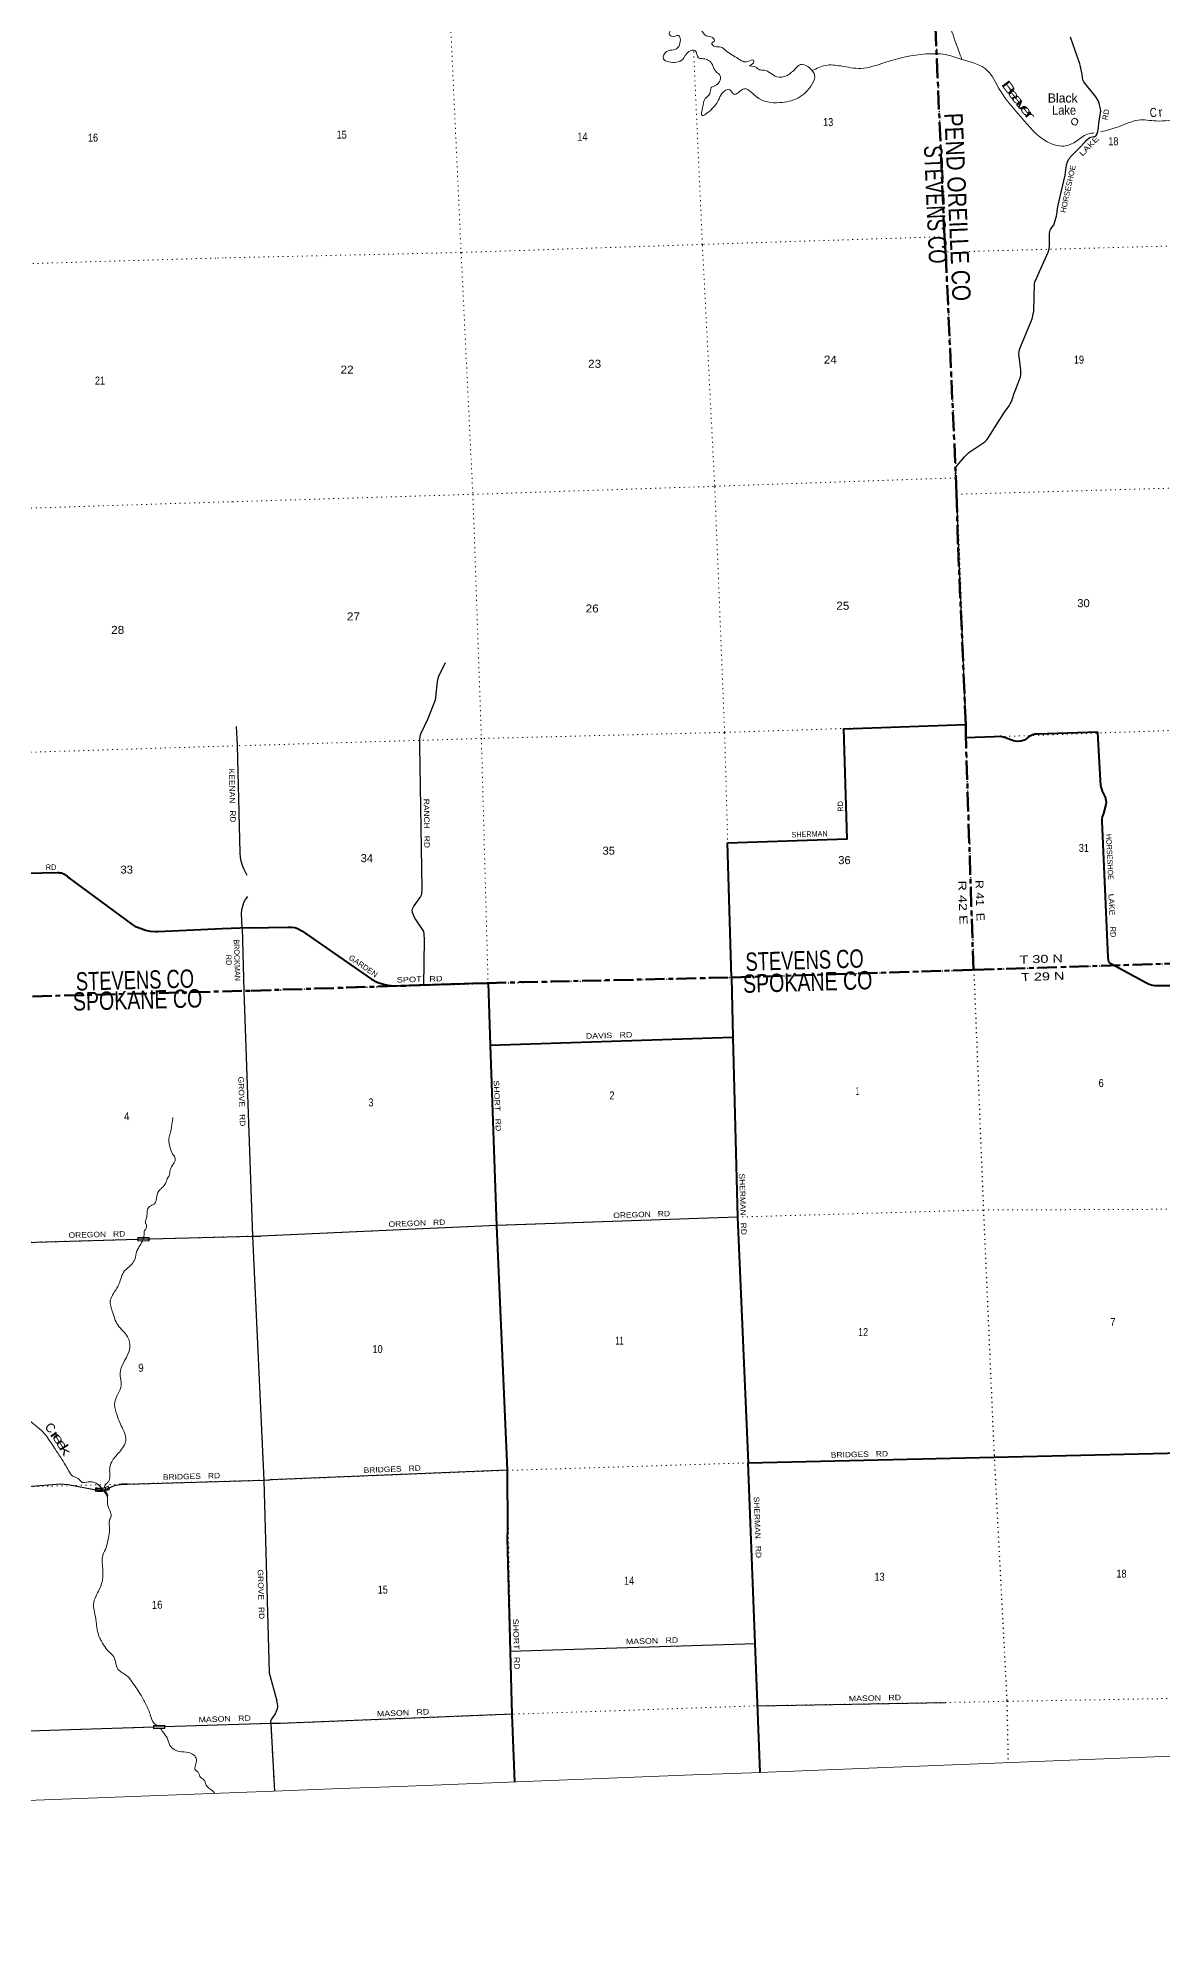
# Model space of a CAD drawing. Header units: feet. Extents: x 733631 to 986127, y 195788 to 388968.
# Drawn here: x 857588 to 882195, y 196827 to 238528 of the extents above; entities that cross this region are included whole.
import ezdxf
from ezdxf.enums import TextEntityAlignment as Align

# ---------------------------------------------------------------- set-up
doc = ezdxf.new("R2010")
doc.units = ezdxf.units.FT
doc.header["$LTSCALE"] = 70
doc.header["$PDMODE"] = 32
doc.header["$PDSIZE"] = 35
doc.linetypes.add('DOTTED', pattern=[1.5, 0.3, -1.2])
doc.linetypes.add('LONG_DASH_SHORT_DASH', pattern=[9.9, 6, -1.2, 1.5, -1.2])
for name, color, linetype, lineweight in [('11', 7, 'LONG_DASH_SHORT_DASH', 60), ('26', 7, 'Continuous', 40), ('29', 7, 'Continuous', 25), ('31', 7, 'Continuous', 13), ('39', 7, 'Continuous', 13), ('4', 7, 'Continuous', 13), ('6', 7, 'DOTTED', 25), ('7', 7, 'DOTTED', 13)]:
    doc.layers.add(name, color=color, linetype=linetype, lineweight=lineweight)
for name, color, linetype in [('12', 7, 'Continuous'), ('27', 7, 'Continuous'), ('30', 7, 'Continuous'), ('41', 7, 'Continuous')]:
    doc.layers.add(name, color=color, linetype=linetype)

msp = doc.modelspace()

# ---------------------------------------------------------------- linework, layer by layer
at = {"layer": '11'}
for points in [[(878049.03, 218150.76), (877881.4, 223321.24), (877884.22, 223513.43), (877710.86, 227458.99), (877683.03, 228550.59), (877442.1, 233851.98), (877414.56, 234196.3), (877204.29, 239138.33), (877154.23, 239513.96), (876945.2, 244452.25), (876897.64, 244867.95), (876779.58, 246705.73)], [(862252.36, 217694.99), (867410.55, 217861.85), (872760.72, 217985.22), (878072.27, 218152.06), (893041.92, 218629.32)], [(853872.63, 217460.19), (856771.86, 217553.25), (862252.36, 217694.99)]]:
    msp.add_lwpolyline(points, dxfattribs=at)
at = {"layer": '26'}
for p, q in [((872758.02, 217983.57), (872671.75, 220924.9)), ((872758.02, 217983.57), (872789.75, 216676.15)), ((867478.95, 216504.39), (872789.75, 216676.15)), ((873386.32, 200601.96), (873125.59, 207368))]:
    msp.add_line(p, q, dxfattribs=at)
for points in [[(872671.75, 220924.9), (875289.29, 221018.98), (875212.35, 223424.54), (877884.22, 223513.43)], [(880769.12, 223345.69), (879446.84, 223307.81), (879393.45, 223305.67), (879339.69, 223294.08), (879243.33, 223231.72), (879164.94, 223177.46), (879137.17, 223164.64), (879090.19, 223149.68), (879019.71, 223143.27), (878968.46, 223149.68), (878930.02, 223160.36), (878749.74, 223222.61), (878675.18, 223248.2), (878647.42, 223256.75), (878632.99, 223256.76), (878505.33, 223249.24), (877882.98, 223224.39), (877882.52, 223515.16)], [(882348.28, 217800.62), (882070.16, 217797.88), (882010.92, 217801.15), (881944.33, 217819.26), (881893.46, 217833.21), (881833.97, 217857.4), (881067.53, 218271.82), (881053.91, 218281.18), (881042.7, 218289.19), (881036.3, 218294.53), (881029.35, 218302.01), (881021.88, 218313.23), (881016.54, 218322.85), (881012.27, 218333), (881006.93, 218359.71), (881001.51, 218421.22), (880867.13, 221401.16), (880868.11, 221456.14), (880876.65, 221498.88), (880900.94, 221568.21), (880957.72, 221766.46), (880959.94, 221815.15), (880957.81, 221855.75), (880937.42, 221925.34), (880875.78, 222058.35), (880848.89, 222131.42), (880836.6, 222184.16), (880828.4, 222290.96), (880772.98, 223349.88)], [(862199.41, 219069.1), (861610.8, 219045.28), (860209.22, 218979.48), (860150.64, 218980.53), (860044.73, 218991.05), (859940.51, 219012.58), (859839.1, 219044.89), (859741.62, 219087.62), (859649.15, 219140.3), (858263.67, 220161.14), (858238.76, 220179.49), (858213.67, 220203.25), (858201.63, 220213.43), (858177.66, 220229.74), (858152.11, 220243.46), (858125.27, 220254.42), (858097.44, 220262.53), (858068.9, 220267.68), (858064.99, 220267.97), (858040.1, 220269.81), (858014.99, 220269.28), (856666.62, 220240.76)], [(862199.41, 219069.1), (863055.6, 219087.18), (863138.89, 219085.04), (863202.96, 219074.36), (863245.67, 219061.54), (863288.38, 219042.31), (863355.98, 219003.59), (864883.05, 217947.38), (864974.4, 217898.03), (865018.71, 217877.2), (865068.36, 217859.57), (865143.1, 217838.2), (865210.91, 217822.71), (865239.74, 217817.37), (865277.11, 217810.96), (865310.21, 217806.69), (865431.4, 217799.73), (867431.73, 217863.54), (867478.95, 216504.39)], [(867478.95, 216504.39), (867616.18, 212553.97), (867851.37, 207205.26), (867850.83, 207179.06), (867853.58, 205934.39), (867845.98, 205715.82), (867949.7, 201867.64), (868013.21, 200388.55)], [(872789.75, 216676.15), (872885.17, 212744.68), (873125.59, 207368)], [(873125.59, 207368), (883879.36, 207613.46), (883913.16, 207613.46), (889358.8, 207819.42), (890340.34, 207870.81), (890395.31, 207868.77), (890450.84, 207860.23), (890504.23, 207838.86), (890561.89, 207811.08), (890602.47, 207785.43), (890659.8, 207743.79), (890724.49, 207687.7), (890810.49, 207602.12), (891461.83, 206720), (891496.21, 206679.59), (891553.87, 206626.17), (891632.88, 206573.05), (892185.21, 206265.12), (892281.71, 206220.37), (893557.85, 205702.56)]]:
    msp.add_lwpolyline(points, dxfattribs=at)
at = {"layer": '29'}
for p, q in [((862049.63, 219062.01), (862038.87, 219392.97)), ((862049.63, 219062.01), (862090.01, 217689.46)), ((872885.17, 212744.68), (867613.55, 212561.82)), ((867613.55, 212561.82), (862459.13, 212328.97)), ((857030.99, 212182.78), (859769.34, 212257.88)), ((857260.91, 206841.62), (858085.69, 206906.02)), ((859544.08, 206903.82), (859405.75, 206899.81)), ((862524.19, 206990.11), (862645.06, 202774.84)), ((867851.37, 207205.26), (862664.68, 206994.89)), ((867912.47, 203249.02), (873287.28, 203418.56)), ((862645.06, 202774.84), (862813.43, 202164.25)), ((867955.39, 201871.13), (862869.99, 201666.74)), ((873330.33, 202054.96), (877436.42, 202129.41)), ((862676.77, 201669.9), (862755.96, 200190.32))]:
    msp.add_line(p, q, dxfattribs=at)
for points in [[(880783.61, 236574.35), (880795.56, 236675.87), (880833.84, 236883.52), (880835.02, 236936.2), (880829.68, 236983.21), (880799.32, 237096.41), (880783.76, 237146.69), (880766.67, 237185.16), (880729, 237245.25), (880489.05, 237542.03), (880465.56, 237574.08), (880446.31, 237618.26), (880427.73, 237732.74), (880395.08, 237905.31), (880376.33, 237965.19), (880171.91, 238545.32)], [(877882.52, 223515.16), (877671.76, 228797.25), (877663, 228932.47), (877655.49, 229000.09), (877663, 229060.19), (877647.03, 229098.41), (877697.75, 229178.01), (877857.93, 229370.34), (877920.81, 229433.52), (877952.43, 229461.7), (878299.49, 229700.9), (878342.17, 229741.64), (878363.53, 229769.42), (878508.75, 230006.62), (878726.59, 230350.67), (878831.24, 230487.43), (878856.86, 230532.31), (878888.9, 230598.55), (878936.28, 230742.31), (878993.26, 230883.98), (879078.9, 231117.72), (879088.58, 231161.64), (879090.71, 231206.51), (879087.32, 231263.57), (879047.06, 231623.78), (879050.14, 231668.09), (879058.68, 231715.11), (879086.83, 231793.08), (879337.78, 232388.96), (879371.51, 232558.03), (879388.55, 233154.92), (879397.18, 233201.34), (879412.13, 233237.67), (879465.39, 233355.97), (879688.7, 233847.77), (879709.54, 233919.26), (879716.46, 233990.95), (879714.77, 234095.3), (879714.32, 234255.93), (879718.9, 234299.59), (879727.68, 234328.05), (879737.82, 234345.68), (879804.37, 234434.29), (879813.1, 234447.72), (879819.51, 234463.75), (879867.27, 234630.76), (879876.64, 234679.04), (879897.34, 234842.13), (880053.84, 235533.37), (880077.92, 235707.46), (880083.26, 235734.17), (880093.83, 235783.36), (880105.58, 235817.55), (880131.21, 235870.97), (880149.36, 235897.69), (880169.76, 235922.22), (880190.04, 235943.59), (880367.43, 236125.64), (880491.31, 236257.79), (880532.29, 236305.26), (880566.91, 236335.51), (880598.49, 236352.28), (880620.92, 236359.76), (880702.38, 236377.17), (880722.36, 236386.47), (880734.1, 236399.29), (880754.39, 236436.69), (880772.85, 236482.99), (880781.09, 236522.16), (880783.61, 236574.35)], [(866490.36, 224863.56), (866342.08, 224552.97), (866319.02, 224459.37), (866285.05, 224115.6), (866277.57, 224051.77), (866108.14, 223628.57), (865960.19, 223317.81), (865939.85, 223262.01), (865931.72, 223191.97), (865934.1, 223046.86), (865984.37, 219922.95), (865973.99, 219810.61), (865968.3, 219782.13), (865951.2, 219752.62), (865805.94, 219552.83), (865769.08, 219480.27), (865761.5, 219448), (865767.82, 219412.6), (865814.62, 219301.82), (865841.24, 219253.41), (865989.18, 219031.86), (866015.72, 218990.47), (866026.19, 218942.2), (866030.41, 218803.19), (866016.11, 217816.74)], [(861920.78, 223475.74), (861939.6, 223065.65), (862003.03, 220712.22)], [(862003.03, 220712.22), (862008.84, 220607.6), (862023.97, 220534.03), (862049.93, 220438.82), (862078.04, 220365.25), (862154.93, 220223.45)], [(862038.87, 219392.97), (862043.98, 219455.88), (862056.96, 219522.96), (862073.18, 219574.89), (862091.56, 219622.5), (862127.24, 219692.82), (862172.92, 219756.47)], [(862090.01, 217689.46), (862278.29, 212326.68), (862524.19, 206990.11)], [(859769.34, 212257.88), (862278.29, 212326.68), (862459.13, 212328.97)], [(858085.69, 206906.02), (858160.78, 206904.52), (858245.68, 206896.39), (858814.48, 206786.04), (858880.98, 206776.85), (858931.26, 206775.22), (858976.14, 206775.77), (859026.43, 206781.71), (859075.62, 206795.24), (859108.61, 206809.84), (859279.47, 206879.08), (859328.41, 206891.28), (859391.93, 206898.56), (859544.08, 206903.82)], [(859544.08, 206903.82), (862524.19, 206990.11), (862664.68, 206994.89)], [(862676.77, 201669.9), (862679.3, 201717.19), (862684.71, 201739.91), (862694.97, 201756.68), (862746.88, 201830.25), (862780.95, 201882.72), (862805.27, 201934.11), (862823.12, 201993.08), (862828.53, 202023.37), (862829.06, 202050.96), (862823.12, 202105.6), (862813.43, 202164.25)], [(860111.84, 201589.1), (857389.18, 201503.76), (852016.39, 201393.3)], [(862869.99, 201666.74), (862676.73, 201670.58), (860111.84, 201589.1)]]:
    msp.add_lwpolyline(points, dxfattribs=at)
at = {"layer": '29', "linetype": 'DOTTED', "lineweight": 100}
msp.add_arc((858929.78, 207237.91), 464.23, 259.29941, 296.49115, dxfattribs=at)
at = {"layer": '31'}
for p, q in [((859768.72, 212293.84), (860018.63, 212300.63)), ((860018.63, 212300.63), (860020.66, 212225.66)), ((859115.75, 206847.74), (859141.39, 206794.6)), ((859119.47, 206858.45), (859152.06, 206790.9)), ((858837.28, 206747.32), (858850.78, 206821.1)), ((858846.59, 206753.78), (858857.21, 206811.82)), ((860110.57, 201627.22), (860360.45, 201635.01)), ((860360.45, 201635.01), (860362.79, 201560.05))]:
    msp.add_line(p, q, dxfattribs=at)
for points in [[(860020.66, 212225.66), (859770.76, 212218.87), (859768.72, 212293.84)], [(860362.79, 201560.05), (860112.91, 201552.25), (860110.57, 201627.22)]]:
    msp.add_lwpolyline(points, dxfattribs=at)
for points in [[(859776.93, 212286.06), (860010.85, 212292.41), (860012.44, 212233.43), (859778.53, 212227.08)], [(860118.81, 201619.47), (860352.7, 201626.76), (860354.54, 201567.79), (860120.65, 201560.49)]]:
    msp.add_lwpolyline(points, close=True, dxfattribs=at)
for radius, start, end in [(424.23, 259.2991, 296.49082), (432.23, 260.33379, 295.48406), (499.23, 259.2995, 296.49125), (491.23, 260.2498, 295.51705)]:
    msp.add_arc((858929.78, 207237.91), radius, start, end, dxfattribs=at)
msp.add_point((858857.21, 206811.82), dxfattribs=at)
at = {"layer": '39'}
for p, q in [((880333.84, 236702.43), (880333.82, 236704.98)), ((858971.82, 206808.03), (858972.18, 206807.67))]:
    msp.add_line(p, q, dxfattribs=at)
for points in [[(875702.56, 243821.44), (875561.54, 243266.05), (875468.59, 242722.15), (875612.77, 242344.64), (875802.88, 241845.27), (875905.7, 241502.91), (876421.18, 240706), (876722.95, 240387.57), (876870.52, 240032.37), (877092.05, 239768.17), (877458.77, 239023.5), (877652.91, 238455.58), (877797.62, 238059.91)], [(870469.85, 240216.83), (870459.06, 240103.43), (870492.07, 240009.47), (870502.14, 239872.44), (870589.19, 239723.5), (870768.65, 239518.66), (870754.01, 239467.75), (870663.86, 239378.31), (870675.35, 239330.17), (870791.7, 239351.71), (870881.54, 239313.92), (870971.15, 239215.54), (871116.48, 239211.66), (871214.86, 239157.96), (871326.51, 238995.6), (871333.09, 238908.95), (871309.61, 238815.38), (871419.14, 238862.97), (871454.28, 238765.03), (871395.84, 238626.02), (871441.89, 238568.79), (871598.77, 238583.42), (871601.67, 238347.23), (871492.97, 238271.38), (871338.69, 238236.63), (871268.75, 238077.09), (871383.67, 238009.73), (871686.7, 238060.9), (871820.77, 238234.42), (871955.25, 238256.48), (872038.51, 238099.35), (872172.34, 238074.95), (872352.27, 237922.63), (872418.7, 237789.25), (872495.1, 237728.86), (872423.2, 237498.58), (872315.86, 237444.99), (872283.38, 237314.8), (872183.69, 237206.91), (872125.12, 237003.27), (872107.93, 236833.13), (872266.65, 236922.54), (872469.23, 237166.7), (872549.49, 237318.46), (872722.55, 237400.2), (872808.19, 237299.69), (873006.62, 237410.44), (873297.67, 237251.24), (873811.87, 237116.67), (874208.31, 237214.97), (874516.22, 237512.66), (874574.54, 237724.37), (874563.58, 237754.34), (874424.07, 237903.79), (874269.38, 237951.82), (874162.88, 237869.98), (873971.91, 237710.98), (873748.89, 237682.32), (873466.31, 237827.62), (873369.23, 237836.93), (873272.69, 237896.74), (873150.83, 237925.53), (873239.74, 237988.69), (873238.14, 238043.17), (873113.97, 238013.32), (872906.36, 238078), (872630.84, 238257.84), (872525.82, 238331.54), (872396.32, 238345.98), (872323.66, 238416.57), (872380.74, 238464.67), (872340.2, 238540.24), (872201.93, 238578.65), (872088.44, 238734.91), (872001.92, 238934.35), (871953.5, 239003.63), (871817.19, 239044.12), (871779.02, 239107.64), (871898.68, 239153.51), (871862.41, 239221.12), (871673.53, 239266.14), (871572.01, 239358.12), (871540.84, 239389.53), (871590.92, 239538.4), (871518.97, 239516.13), (871438.13, 239521.87), (871215.65, 239749.69), (871052.78, 239732.86), (870966.08, 239869.7), (870958.09, 240142.1), (870894.02, 240263.43)], [(874521.38, 237816.92), (874814.52, 237931.24), (875147.66, 237918.66), (875588.91, 237864.77), (876115.5, 237995.11), (877015.6, 238180.68), (877443.56, 238166.8), (877797.62, 238059.91)], [(877797.62, 238059.91), (878359.41, 237815.65), (878608.79, 237427.04), (879161.96, 236720.07), (879755.56, 236216.22), (880117.57, 236182.26), (880609.89, 236444.48), (880691.08, 236454.19)], [(880834.62, 236478.44), (881220.96, 236587.77), (881654.33, 236733.58), (882050.11, 236716.76), (882573.68, 236812.68), (882987.31, 237012.45), (883256.38, 236915.22), (883395.71, 236771.83)], [(880333.8, 236707.38), (880333.67, 236721.65), (880245.61, 236767.57), (880200.32, 236729.91), (880235.35, 236636), (880302.02, 236631.87), (880333.84, 236702.43)], [(860511.18, 214155.74), (860458.65, 214317.97), (860447.79, 214461.07), (860474.28, 214573.11), (860502.51, 214693.3), (860520.74, 214811.12), (860537.22, 214920.8)], [(859870.52, 212222.41), (859907.49, 212353.25), (859907.33, 212417.9), (859906.79, 212434.05), (859928.07, 212461.04), (859937.8, 212471.48), (859954.92, 212502.37), (859961.48, 212547.05), (859956.64, 212571.14), (859939.57, 212598.85), (859935.93, 212647.22), (859941.36, 212665.59), (859962.76, 212749.17), (859973.01, 212804.08), (859974.33, 212884.96), (859983.45, 212913.56), (859996.74, 212938.26), (860025.88, 212971.58), (860079.12, 213007.74), (860132.63, 213035.83), (860163.24, 213085.37), (860177.32, 213146.47), (860188.98, 213219.61), (860199.78, 213258.37), (860222.46, 213303.6), (860253.55, 213339.01), (860300.34, 213387.08), (860343.24, 213430.97), (860375.99, 213476.54), (860388.94, 213511.33), (860396.19, 213535.83), (860409.14, 213570.62), (860420.34, 213597.27), (860445.38, 213632.48), (860463.97, 213679.58), (860466.43, 213726.15), (860480.52, 213787.25), (860506.96, 213840.69), (860514.47, 213857.11), (860541.25, 213900.45), (860579.72, 213956.32), (860583.39, 214027.17), (860559.12, 214088.99), (860527.88, 214118.24), (860511.18, 214155.74)], [(859048.89, 206826.97), (859042.64, 206847.28), (859083.93, 206914.93), (859124.78, 206955.46), (859153.63, 207237.33), (859196.89, 207390.35), (859365.18, 207604.21), (859505.65, 207865.62), (859406.36, 208179.51), (859298.07, 208460.76), (859265.76, 208702.15), (859404.92, 209062.53), (859381.93, 209326.47), (859593.01, 209887.33), (859544.79, 210122.12), (859332.22, 210385.68), (859209.09, 210688.66), (859165.56, 210903.4), (859217.5, 211038.54), (859360.39, 211287.9), (859476.14, 211564.64), (859626.93, 211699.09), (859701.56, 211818.83), (859749.85, 212002.34), (859793.41, 212086.67), (859870.52, 212222.41)], [(857237.44, 208533.79), (857279.71, 208442.71), (857530.36, 208186.5), (857698.77, 208036.62), (857925.12, 207723.01), (858082.41, 207483.84), (858182.59, 207323.56), (858253.28, 207200.68), (858346.27, 207074.51), (858464.81, 207028.02), (858554.43, 206942.15), (858679.13, 206952.45), (858855.63, 206922.07), (859030.83, 206748.2)], [(859030.83, 206748.2), (859104.14, 206609.21), (859103.37, 206512.19), (859156.08, 206324.02), (859186.41, 206201.79), (859151.12, 206111.68), (859151.45, 205921.74), (859123.98, 205718.73), (859076.3, 205517.05), (859005.17, 205352.97), (858988.57, 205186.71), (859006.47, 204894.3), (858975.77, 204727.56), (858857.66, 204460.85), (858797.76, 204262.8), (858819.16, 204105.9), (858856.57, 203892.97), (858926.19, 203561.91), (858975.78, 203466.6), (859069.58, 203316.21), (859140.93, 203233.76), (859241.36, 203126.03), (859333.05, 202858.36), (859523.35, 202717.31), (859634.61, 202587.72), (859823.41, 202311.23), (859941.74, 202090.94), (860049.07, 201837.95), (860110.64, 201686.46), (860193.28, 201628.63)], [(859104.14, 206609.21), (859098.87, 206692.65), (859070.76, 206727.79), (859070.76, 206755.91), (859048.89, 206826.97)], [(860265.5, 201556.77), (860342.47, 201449.83), (860408.25, 201353.04), (860472.31, 201187.5), (860680.53, 201053.12), (860872.74, 201035.4), (861051.49, 200877.79), (861030.89, 200650.76), (861091.07, 200600.27), (861145.31, 200486.93), (861209.25, 200444.64), (861265.91, 200319.26), (861322.54, 200254.5), (861413.56, 200186.86), (861452, 200140.1)]]:
    msp.add_spline(points, degree=3, dxfattribs=at)
at = {"layer": '4'}
for points in [[(883461.96, 200994.9), (882178.54, 200944.3), (880895.11, 200893.77), (879611.67, 200843.32), (878328.19, 200792.95), (877044.75, 200742.64), (875761.32, 200692.42), (874477.86, 200642.26), (873194.41, 200592.17), (871910.93, 200542.17), (870627.46, 200492.24), (869343.99, 200442.37), (868060.54, 200392.59), (866777.06, 200342.87), (865493.59, 200293.23), (864210.12, 200243.65), (862926.62, 200194.17)], [(883461.96, 200994.9), (882178.54, 200944.3), (880895.11, 200893.77), (879611.67, 200843.32), (878328.19, 200792.95), (877044.75, 200742.64), (875761.32, 200692.42), (874477.86, 200642.26), (873194.41, 200592.17), (871910.93, 200542.17), (870627.46, 200492.24), (869343.99, 200442.37), (868060.54, 200392.59), (866777.06, 200342.87), (865493.59, 200293.23), (864210.12, 200243.65), (862926.62, 200194.17)], [(862926.63, 200194.17), (832122.26, 199031.09), (801316.31, 197907.66), (770508.82, 196826.61)], [(862926.63, 200194.17), (832122.26, 199031.09), (801316.31, 197907.66), (770508.82, 196826.61)]]:
    msp.add_lwpolyline(points, dxfattribs=at)
at = {"layer": '6'}
for points in [[(876779.58, 246705.73), (876895.52, 244853.55), (876947.67, 244451.17), (877153.25, 239505.63), (877208.48, 239135.65), (877414.18, 234186.08), (877442.15, 233851.67), (877673.82, 228910.92), (877689.68, 228507.5), (877886.02, 223533.43), (877882.98, 223224.39), (878058.03, 218150.76), (878268.58, 212898.42), (878502.48, 207537.71), (878781.08, 202166.16), (878808.25, 200812.96)], [(862252.36, 217694.99), (867448.12, 217857.85), (872741.6, 217982.77), (878070.12, 218151.1), (883509.38, 218326.64), (883600.08, 218329.23), (888878.03, 218502.17), (893041.92, 218629.32)]]:
    msp.add_lwpolyline(points, dxfattribs=at)
at = {"layer": '7'}
for p, q in [((877500.68, 233853.01), (877442.15, 233851.67)), ((862757.32, 200190.37), (862676.94, 201666.66))]:
    msp.add_line(p, q, dxfattribs=at)
for points in [[(866232.96, 246294.43), (866316.49, 244470.65), (866594.55, 239185.92), (866842.15, 233839.73), (867098.16, 228550.33), (867285.06, 223210.49), (867431.59, 217875.05), (867613.55, 212561.82), (867851.37, 207205.26), (867955.39, 201871.13), (868013.21, 200388.55)], [(873386.32, 200601.96), (873335.9, 202055.08), (873125.59, 207368), (872885.17, 212744.68), (872758.44, 217959.02), (872606.52, 223344.29), (872389.93, 228733.76), (872119.99, 234016.71), (871927.71, 238262.74)], [(877414.18, 234186.08), (872119.99, 234016.71), (866842.15, 233839.73), (861634.81, 233721.07)], [(892414.32, 234354.03), (888431.51, 234205.9), (883118.17, 234001.65), (877861.53, 233861.26)], [(830859.81, 233007.61), (835214.62, 233160.82), (840589.52, 233104.91), (845900.22, 233226.78), (850756.68, 233376.22), (856104.96, 233557.28), (861515.03, 233718.85), (861634.81, 233721.07)], [(861840.32, 228387.82), (867098.16, 228550.33), (872390.17, 228725.69), (877673.82, 228910.92)], [(877684.35, 228551.77), (883261.25, 228711.04), (885432.38, 228786.94)], [(861840.32, 228387.82), (861754.68, 228388.13), (856335.38, 228213.51), (851040.96, 228078.72), (846059.28, 227893.32), (840880.59, 227628.48), (835582.52, 227674.82), (831060.56, 227604.51)], [(877882.52, 223515.16), (872606.52, 223344.29), (867285.06, 223210.49), (862045.87, 223053.51)], [(883793.34, 223438.26), (883472.75, 223426.43), (877882.98, 223224.39)], [(831264.86, 222106.42), (835663.57, 222261.92), (841059.8, 222475.55), (846314.36, 222583.33), (851220.71, 222729.8), (856582.64, 222883.66), (861982.64, 223053.74), (862045.87, 223053.51)], [(862459.13, 212328.97), (867613.55, 212561.82), (872885.17, 212744.68), (878268.58, 212898.42), (883672.2, 212919.98), (889132.45, 213129.93), (890653.96, 213213.42)], [(862459.13, 212328.97), (862278.29, 212326.68), (860019.76, 212264.74)], [(859769.35, 212257.88), (857030.99, 212182.78), (851626.28, 212041.61), (846627.8, 211875.84), (841322.44, 211659.24), (836473.84, 211517.01)], [(892809.66, 207976.6), (889356.8, 207819.43), (883910.43, 207611.38), (878544.03, 207496.49), (873125.59, 207368), (867853.33, 207204.1), (862664.68, 206994.89)], [(831858.93, 206117.86), (836185.44, 206192.34), (841254.32, 206303.91), (846572.18, 206508.82), (851805.22, 206716.91), (857260.91, 206841.62), (862524.19, 206990.11), (862664.68, 206994.89)], [(862869.99, 201666.74), (867991.67, 201872.17), (873335.9, 202055.08), (878805.68, 202152.73), (884150.5, 202246.81), (889532.91, 202434.85), (893680.76, 202623.07)], [(860110.94, 201589.6), (857384.43, 201503.54), (852016.39, 201393.3)], [(862869.99, 201666.74), (862676.73, 201670.58), (860359.6, 201598.76)]]:
    msp.add_lwpolyline(points, dxfattribs=at)

# ---------------------------------------------------------------- texts
at = {"layer": '12'}
for s, rotation, width, p in [('PEND OREILLE CO', 272.528, 0.85, (877413.3, 236883.9)), ('STEVENS CO', 272.528, 0.75, (876966.41, 236173.04)), ('STEVENS CO', 1.675, 0.75, (873069.22, 218126.74)), ('STEVENS CO', 1.481, 0.75, (858418.08, 217695.86)), ('SPOKANE CO', 1.675, 0.8, (873015.67, 217645.89)), ('SPOKANE CO', 1.481, 0.8, (858354.06, 217257.61))]:
    msp.add_text(s, height=400, rotation=rotation, dxfattribs=dict(at, width=width)).set_placement(p)
at = {"layer": '27'}
for s, rotation, width, p in [('RD', 91.735, 0.8, (875203.26, 221611.27)), ('SHERMAN', 2.058, 0.95, (874074.43, 221045.36)), ('HORSESHOE', 272.582, 0.95, (880950.01, 221120.89)), ('RD', 1.212, 0.8, (857755.78, 220333.81)), ('LAKE ', 272.582, 1.15, (881005.93, 219811.91)), ('RD', 272.582, 0.85, (881040.4, 219094.96)), ('GARDEN', 325.33, 1.05, (864370.99, 218389.88)), ('SPOT   RD', 1.792, 1.25, (865435.01, 217871.15)), ('SHORT   RD', 272.601, 1.2, (867551.32, 215728.56)), ('BRIDGES   RD', 1.335, 1.15, (874931.85, 207480.9)), ('SHERMAN   RD', 272.014, 1.15, (873244.51, 206627.19)), ('SHORT   RD', 271.544, 1.2, (867976.31, 203957.57))]:
    msp.add_text(s, height=120, rotation=rotation, dxfattribs=dict(at, width=width)).set_placement(p)
for s, rotation, width, p in [('DAVIS   RD', 1.852, 1.2, (870080.38, 216658.56)), ('SHERMAN   RD', 271.866, 1.15, (872947.05, 213023.76))]:
    msp.add_text(s, height=120, rotation=rotation, dxfattribs=dict(at, width=width)).set_placement(p, align=Align.CENTER)
at = {"layer": '30'}
for s, rotation, width, p in [('RD', 79.555, 0.9, (880985.43, 236728.9)), ('LAKE', 45.743, 1.3, (880436.98, 235935.73)), ('KEENAN   RD', 271.544, 1.15, (861761.19, 222549.66)), ('BROCKMAN', 271.685, 0.95, (861867.03, 218815.27)), ('RD', 271.685, 0.8, (861696, 218479.28)), ('GROVE   RD', 272.011, 1.15, (861965.77, 215812.92)), ('OREGON   RD', 2.233, 1.15, (865257.05, 212526.46)), ('OREGON   RD', 1.571, 1.15, (858255.28, 212286.38)), ('BRIDGES   RD', 1.659, 1.15, (860319.58, 206996.3)), ('GROVE   RD', 271.642, 1.15, (862390.2, 205034.12)), ('MASON   RD', 1.775, 1.2, (861099.71, 201691.73))]:
    msp.add_text(s, height=120, rotation=rotation, dxfattribs=dict(at, width=width)).set_placement(p)
msp.add_text('HORSESHOE', height=120, rotation=77.743, dxfattribs=at).set_placement((880065.52, 234700.71))
for s, rotation, width, p in [('RANCH   RD', 270.922, 1.15, (866031.35, 221353.4)), ('OREGON   RD', 2, 1.15, (870793.65, 212741.22)), ('BRIDGES   RD', 2.233, 1.15, (865337.21, 207171.9)), ('MASON   RD', 1.807, 1.2, (871021.4, 203417.12)), ('MASON   RD', 1.374, 1.2, (875896.68, 202165.97)), ('MASON   RD', 2.388, 1.2, (865573.53, 201842.99))]:
    msp.add_text(s, height=120, rotation=rotation, dxfattribs=dict(at, width=width)).set_placement(p, align=Align.CENTER)
at = {"layer": '41'}
for s, rotation, width, p in [('B', 307.167, 1.8, (878742.39, 237386.09)), ('e', 307.167, 1.7, (878853.38, 237241.16)), ('a', 307.167, 1.8, (878942.59, 237122.58)), ('v', 308.356, 1.9, (879044.3, 236993.31)), ('e', 308.356, 1.75, (879124.42, 236894.55)), ('r', 309.458, 2, (879211.34, 236783.1)), ('C', 3.847, 0.8, (881990.8, 236801.51)), ('r', 305.751, 1.85, (857883.04, 207922.69)), ('e', 303.745, 1.6, (857949.94, 207838.68)), ('e', 302.84, 1.55, (858026.61, 207715.01)), ('k', 301.022, 1.7, (858098.14, 207601.01))]:
    msp.add_text(s, height=200, rotation=rotation, dxfattribs=dict(at, width=width)).set_placement(p, align=Align.CENTER)
msp.add_text('Black', height=200, dxfattribs=at).set_placement((880004.03, 237118.55), align=Align.CENTER)
at = {"layer": '41', "width": 0.9}
msp.add_text('Lake', height=200, dxfattribs=at).set_placement((880034.07, 236853.07), align=Align.CENTER)
at = {"layer": '41'}
for s, rotation, p in [('r', 6.761, (882154.5, 236809.94)), ('C', 313.088, (857783.14, 208067.33))]:
    msp.add_text(s, height=200, rotation=rotation, dxfattribs=at).set_placement(p, align=Align.CENTER)
at = {"layer": '6'}
for s, rotation, width, p in [('R 42 E', 271.976, 1.35, (877715.56, 220101.42)), ('R 41  E', 271.976, 1.15, (878090.72, 220112.98)), ('T 30 N', 1.848, 1.35, (879061.94, 218285.91)), ('T 29 N', 1.848, 1.35, (879095.44, 217903.23))]:
    msp.add_text(s, height=175, rotation=rotation, dxfattribs=dict(at, width=width)).set_placement(p)
at = {"layer": '7'}
for s, width, p in [('15', 0.85, (864229.47, 236329.68)), ('14', 0.85, (869494.99, 236283.18)), ('13', 0.85, (874872.32, 236603.24)), ('18', 0.85, (881111.88, 236184.96)), ('23', 1.1, (869763.16, 231318.27)), ('24', 1.1, (874919.69, 231408.93)), ('19', 0.85, (880358.05, 231408.75)), ('22', 1.1, (864346.77, 231190.08)), ('26', 1.1, (869709.54, 225967.46)), ('25', 1.1, (875192.54, 226025.84)), ('30', 1.05, (880457.8, 226082.58)), ('27', 1.1, (864486.04, 225792.7)), ('34', 1.05, (864778.35, 220505.69)), ('35', 1.05, (870071.63, 220669.78)), ('36', 1.05, (875228.35, 220462.11)), ('31', 0.85, (880466.01, 220730.43)), ('6', 0.85, (880844.28, 215589.04)), ('3', 0.85, (864868.5, 215163.08)), ('2', 0.85, (870143.03, 215315.73)), ('1', 0.4, (875512.45, 215413.48)), ('12', 0.85, (875635.76, 210140.11)), ('7', 0.85, (881100.6, 210358.21)), ('10', 0.85, (865014.61, 209769.57)), ('11', 0.65, (870307.93, 209953.55)), ('14', 0.85, (870516.87, 204702.69)), ('13', 0.85, (875995.27, 204790.54)), ('18', 0.85, (881289.01, 204857.1)), ('15', 0.85, (865128.59, 204508.42))]:
    msp.add_text(s, height=175, dxfattribs=dict(at, width=width)).set_placement(p, align=Align.CENTER)
for s, width, p in [('16', 0.85, (858677.38, 236264.17)), ('21', 0.85, (858831.5, 230950.4)), ('28', 1.1, (859184.15, 225498.23)), ('33', 1.05, (859388.85, 220255.46))]:
    msp.add_text(s, height=175, dxfattribs=dict(at, width=width)).set_placement(p)
at = {"layer": '7', "width": 0.9}
for s, p in [('4', (859470.54, 214858.46)), ('9', (859782.43, 209358.43)), ('16', (860078.37, 204173.26))]:
    msp.add_text(s, height=175, rotation=1.946, dxfattribs=at).set_placement(p)

doc.saveas('drawing.dxf')
